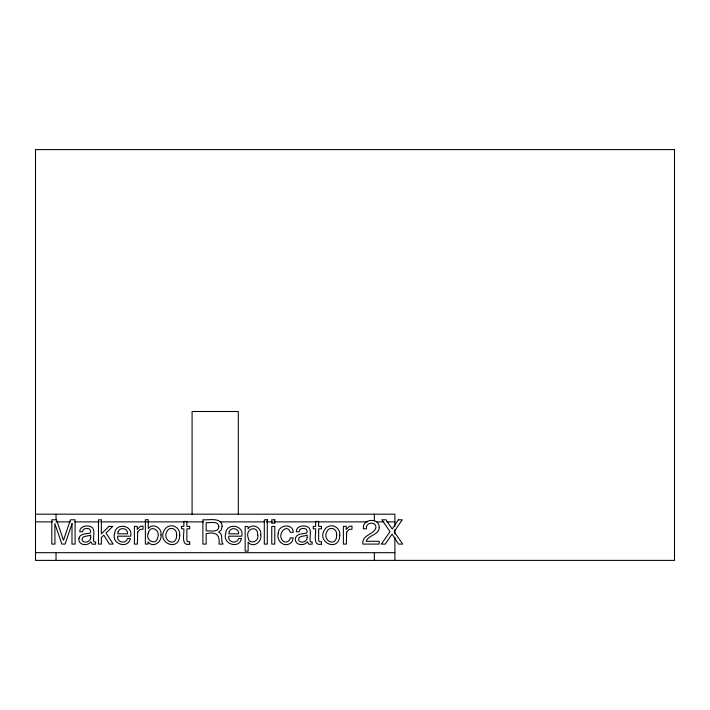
<?xml version="1.0" encoding="UTF-8"?>
<svg xmlns="http://www.w3.org/2000/svg" width="710" height="710" viewBox="0 0 710 710"><rect width="100%" height="100%" fill="white"/><g stroke="black" fill="none" stroke-linecap="round" stroke-linejoin="round"><path stroke-width="1.06" d="M35.5 514.182L394.893 514.182L394.893 526.288M35.5 521.885L52.478 521.885M56.037 521.885L70.459 521.885M74.896 521.885L99.293 521.885M100.944 521.885L184.698 521.885M186.357 521.885L203.548 521.885M220.189 521.885L264.555 521.885M266.223 521.885L272.32 521.885M273.989 521.885L316.678 521.885M318.355 521.885L367.7 521.885M377.037 521.885L383.817 521.885M386.861 521.885L394.893 521.885M35.5 552.682L394.893 552.682M394.893 529.589L394.893 533.991M394.893 537.284L394.893 560.394M374.356 514.182L374.356 520.785M374.356 552.682L374.356 560.394M238.303 514.182L238.303 411.498L192.09 411.498L192.09 514.182M56.037 514.182L56.037 519.684M56.037 552.682L56.037 560.394M72.029 523.598L71.959 544.091L75.091 544.091L75.091 519.8L70.423 519.8L63.492 540.337L56.516 519.8L51.803 519.8L51.803 544.091L54.945 544.091L54.856 523.598L61.841 544.091L65.098 544.091L72.029 523.598M257.712 535.127C259.496 541.694 249.05 545.173 248.172 537.754C244.826 528.604 258.165 524.37 257.712 535.127M148.186 533.441C145.106 540.31 155.996 545.972 157.611 537.878C161.188 529.979 149.934 524.051 148.186 533.441M160.957 534.896C162.35 541.934 152.739 548.582 148.106 541.828L148.106 544.091L145.364 544.091L145.364 519.711L148.257 519.711L148.257 528.533C152.774 522.516 162.359 527.867 160.957 534.896M179.728 534.861C179.603 553.392 154.496 542.156 165.492 528.515A7.313 7.313 0 0 1 169.761 526.03C175.095 524.699 180.322 529.438 179.728 534.861M278.214 533.521C276.288 540.168 283.166 547.419 289.689 543.691A6.079 6.079 0 0 0 292.369 540.869L293.23 537.825L290.337 537.825C289.991 540.487 287.514 542.653 284.781 541.943A3.648 3.648 0 0 1 282.367 540.239C276.873 534.222 287.035 522.622 290.337 532.331L293.23 532.331C293.115 522.853 277.921 524.619 278.214 533.521M339.762 534.861C339.628 553.392 314.521 542.156 325.517 528.515A7.313 7.313 0 0 1 329.795 526.03C335.12 524.699 340.356 529.438 339.762 534.861M114.629 533.538C111.053 543.993 128.093 549.593 130.409 538.535L127.48 538.535C126.043 544.428 116.467 542.467 117.674 536.183L130.658 536.183C133.498 524.93 115.331 522.24 114.629 533.538M225.7 533.538C222.123 543.993 239.172 549.593 241.48 538.535L238.56 538.535C237.113 544.428 227.537 542.467 228.753 536.183L241.728 536.183C244.577 524.93 226.401 522.24 225.7 533.538M260.748 534.843C262.31 541.828 253.044 548.546 248.136 542.103L248.136 551.155L245.154 551.155L245.154 526.465L248.047 526.465L248.047 528.808C252.361 522.471 262.061 527.832 260.748 534.843M218.795 526.66C218.857 532.953 209.84 530.485 206.175 530.929L206.175 522.622C209.832 523.19 218.636 520.386 218.795 526.66M78.97 538.278C77.585 545.102 87.596 546.744 90.836 541.748L92.247 544.197L95.628 544.171L95.628 541.978L93.853 541.792C92.442 537.053 96.755 527.707 89.478 526.243C85.519 525.16 79.449 526.74 79.786 531.79L82.564 531.79C82.635 528.213 87.206 527.832 89.682 529.145L90.765 531.355L90.055 533.077C86.363 534.062 79.964 533.325 78.97 538.278M295.484 538.278C294.1 545.102 304.102 546.744 307.341 541.748L308.761 544.197L312.134 544.171L312.134 541.978L310.359 541.792C308.948 537.053 313.261 527.707 305.992 526.243C302.025 525.16 295.964 526.74 296.292 531.79L299.07 531.79C299.15 528.213 303.711 527.832 306.196 529.145L307.279 531.355L306.56 533.077C302.868 534.062 296.478 533.325 295.484 538.278M379.238 527.423C379.202 535.154 368.366 534.843 366.183 541.277L379.122 541.277L379.122 544.091L362.863 544.091C361.612 534.657 374.081 534.843 375.945 527.557C376.06 520.829 365.091 522.303 366.466 528.808L363.44 528.808C361.78 518.495 379.415 517.279 379.238 527.423M176.621 534.949C176.896 548.36 160.646 540.496 167.524 530.547A4.047 4.047 0 0 1 170.222 528.595C174.092 527.486 177.118 531.275 176.621 534.949M336.647 534.949C336.922 548.36 320.68 540.496 327.55 530.547A4.047 4.047 0 0 1 330.248 528.595C334.126 527.486 337.143 531.275 336.647 534.949M222.132 526.35L221.236 529.917L218.707 532.154C223.322 533.831 220.748 539.573 222.416 543.008L223.064 544.091L219.026 544.091C220.1 534.595 215.76 531.533 206.175 533.672L206.175 544.091L202.882 544.091L202.882 519.8C208.625 520.35 221.786 516.853 222.132 526.35M90.685 537.479C90.924 541.526 84.499 543.931 82.218 540.532C80.86 535.269 87.827 536.653 90.685 535.083L90.685 537.479M307.19 537.479C307.43 541.526 301.005 543.931 298.733 540.532C297.366 535.269 304.333 536.653 307.19 535.083L307.19 537.479M137.678 532.127L137.376 544.091L134.394 544.091L134.394 526.376L137.225 526.376L137.225 529.438L140.385 526.305L143.012 526.066L143.012 529.207L140.048 529.482L137.678 532.127M346.658 532.127L346.356 544.091L343.383 544.091L343.383 526.376L346.205 526.376L346.205 529.438L349.373 526.305L352 526.066L352 529.207L349.027 529.482L346.658 532.127M118.171 531.737L117.754 533.822L127.596 533.822C128.182 528.32 119.875 526.563 118.171 531.737M229.241 531.737L228.833 533.822L238.675 533.822C239.252 528.32 230.954 526.563 229.241 531.737M398.354 519.8L392.204 529.092L386 519.8L381.882 519.8L390.038 531.639L381.332 544.091L385.308 544.091L392.035 534.106L398.585 544.091L402.668 544.091L394.121 531.639L402.277 519.8L398.354 519.8M108.976 526.376L101.335 533.902L101.335 519.8L98.477 519.8L98.477 544.091L101.335 544.091L101.335 537.443L103.829 535.163L109.358 544.091L113.156 544.091L105.994 533.015L112.783 526.376L108.976 526.376M189.703 544.091C180.668 546.709 184.316 533.316 183.863 528.808L181.467 528.808L181.467 526.376L183.863 526.376L183.863 521.433L186.872 521.433L186.872 526.376L189.703 526.376L189.703 528.808L186.872 528.808L186.872 540.372L187.502 541.615L189.703 541.748L189.703 544.091M321.479 544.091C312.444 546.709 316.092 533.316 315.648 528.808L313.243 528.808L313.243 526.376L315.648 526.376L315.648 521.433L318.657 521.433L318.657 526.376L321.479 526.376L321.479 528.808L318.657 528.808L318.657 540.372L319.278 541.615L321.479 541.748L321.479 544.091M674.5 149.606L35.5 149.606L35.5 560.394L674.5 560.394L674.5 149.606M267.288 519.8L264.306 519.8L264.306 544.091L267.288 544.091L267.288 519.8M274.779 519.8L271.752 519.8L271.752 523.172L274.779 523.172L274.779 519.8M274.779 526.465L271.752 526.465L271.752 544.091L274.779 544.091L274.779 526.465"/></g></svg>
